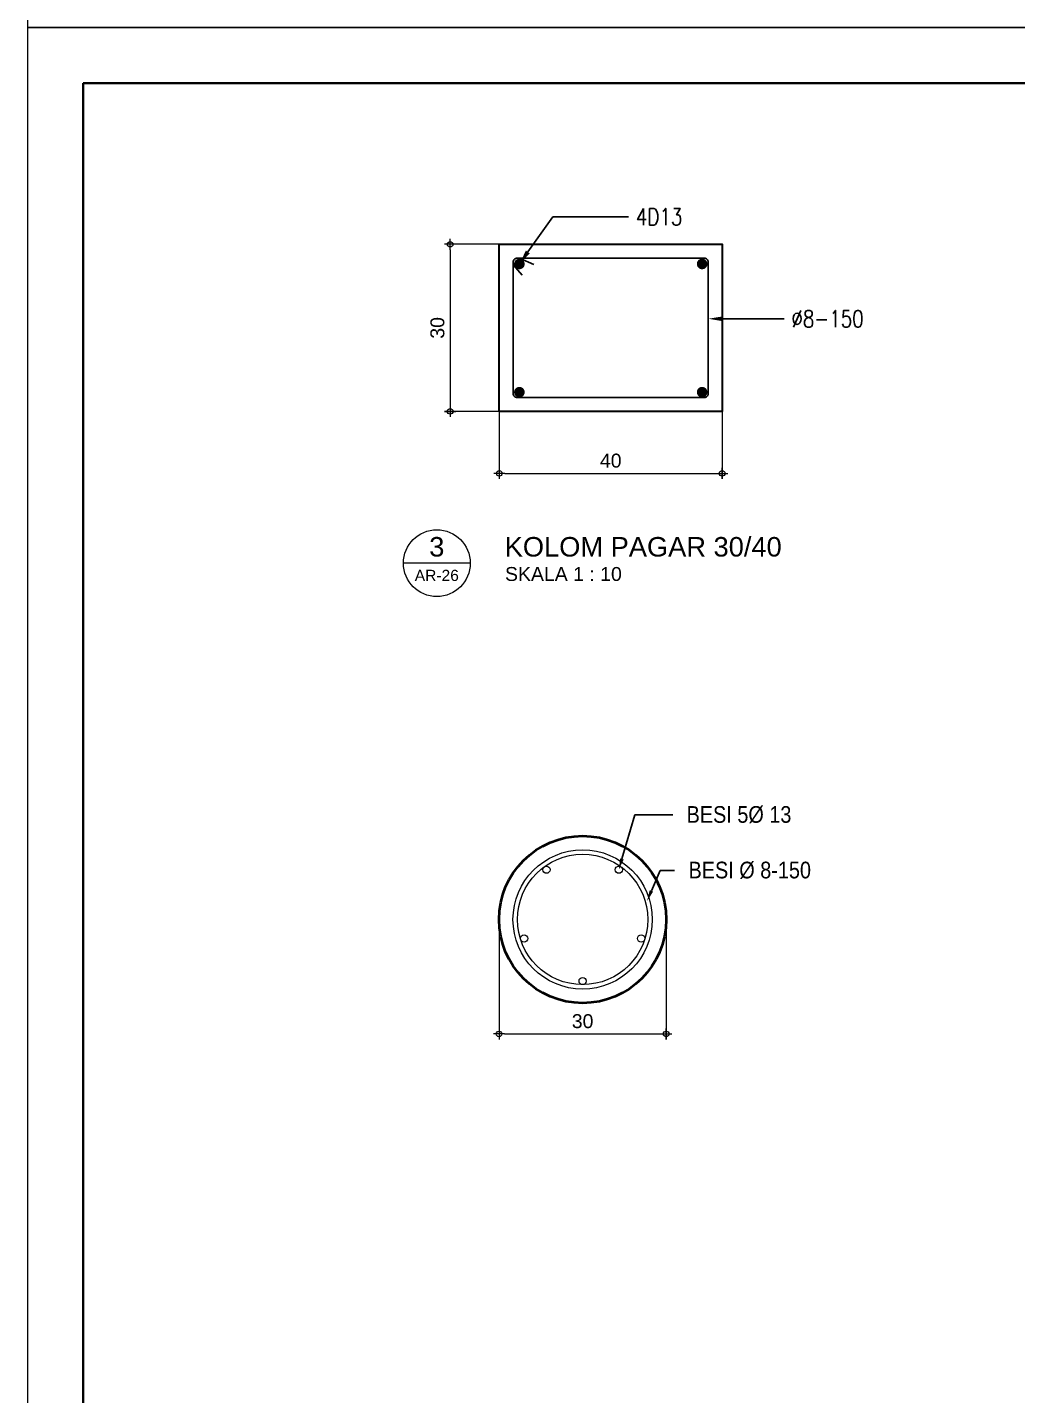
# Model space of a CAD drawing. Header units: millimetres. Extents: x -11 to 1625, y -267 to 180.
# Drawn here: x 827.21 to 844.99, y 38.43 to 63 of the extents above; entities that cross this region are included whole.
import ezdxf
from ezdxf import colors
from ezdxf.entities.mleader import LeaderData, LeaderLine
from ezdxf.enums import TextEntityAlignment as Align
from ezdxf.math import Vec2, Vec3

# ---------------------------------------------------------------- set-up
doc = ezdxf.new("R2010")
doc.units = ezdxf.units.MM
for name, color, linetype, lineweight in [('GRS KOP', 1, 'Continuous', 35), ('kol', 1, 'Continuous', 40), ('KOLOM', 1, 'Continuous', 30), ('kop', 7, 'Continuous', 20), ('not', 7, 'Continuous', 20), ('Steell', 150, 'Continuous', 15), ('TEXT KETERANGAN', 7, 'Continuous', 9), ('u', 6, 'Continuous', 20)]:
    doc.layers.add(name, color=color, linetype=linetype, lineweight=lineweight)
doc.styles.add('ATTR', font='romans.shx', dxfattribs={"width": 0.8, "height": 1.735066})
doc.styles.add('BARU', font='complex.shx')
doc.styles.add('ISO', font='arial.ttf', dxfattribs={"width": 0.85})
doc.styles.get("Standard").update_dxf_attribs({"font": 'ARIALUNI.TTF'})
doc.dimstyles.new('SK-10', dxfattribs={"dimtxt": 0.25, "dimasz": 0.1, "dimexe": 0.1, "dimexo": 0, "dimgap": 0.1, "dimtad": 1, "dimdec": 0, "dimlfac": 10, "dimzin": 12, "dimdsep": 46, "dimtxsty": 'Standard', "dimblk": 'BULAT', "dimcen": 0.1, "dimdle": 0.1, "dimclrd": 256, "dimclre": 256, "dimclrt": 256, "dimadec": 0, "dimazin": 3, "dimtfac": 1, "dimtdec": 0, "dimtix": 1, "dimtofl": 0, "dimtmove": 0, "dimatfit": 3, "dimldrblk": 'BULAT', "dimfxl": 0, "dimtolj": 1, "dimtzin": 0, "dimlwd": -1, "dimlwe": -1, "dimarcsym": 0})

# ---------------------------------------------------------------- blocks, each defined once
blk = doc.blocks.new('kop')
at = {"layer": 'GRS KOP'}
blk.add_lwpolyline([(1, 54), (83, 54), (83, 1), (1, 1)], close=True, dxfattribs=at)
at = {"layer": 'kop', "color": 7}
for p, q in [((84, 55), (0, 55)), ((0, 55), (0, 0)), ((0, 0), (84, 0))]:
    blk.add_line(p, q, dxfattribs=at)
at = {"layer": 'kop', "style": 'BARU', "flags": 4}
for p, height in [((73.8, 5.4), 0.35), ((80.303, 5.382), 0.25), ((73.8, 4.9), 0.35), ((80.303, 4.882), 0.25), ((73.8, 4.4), 0.35), ((80.303, 4.382), 0.25)]:
    blk.add_attdef('-', p, '', height=height, dxfattribs=at)
at = {"layer": 'kop', "flags": 4}
for tag, p in [('AR-00', (78.057, 2.648)), ('00', (81.238, 2.647))]:
    blk.add_attdef(tag, text='', height=0.35, dxfattribs=at).set_placement(p, align=Align.MIDDLE)
blk = doc.blocks.new('BULAT')
for p, q in [((-1, 0), (1, 0)), ((0, -1), (0, 1))]:
    blk.add_line(p, q)
blk.add_circle((0, 0), 0.5)
blk = doc.blocks.new('*D2999')
at = {"layer": 'Defpoints', "color": 0}
for p in [(835.679, 46.983), (838.679, 46.983), (838.679, 44.928)]:
    blk.add_point(p, dxfattribs=at)
at = {"layer": 'u'}
for p, q in [((835.679, 46.983), (835.679, 44.828)), ((838.679, 46.983), (838.679, 44.828)), ((835.779, 44.928), (838.579, 44.928))]:
    blk.add_line(p, q, dxfattribs=at)
at = {"layer": 'u', "xscale": 0.1, "yscale": 0.1, "zscale": 0.1, "rotation": 180}
blk.add_blockref('BULAT', (835.679, 44.928), dxfattribs=at)
at = {"layer": 'u', "xscale": 0.1, "yscale": 0.1, "zscale": 0.1}
blk.add_blockref('BULAT', (838.679, 44.928), dxfattribs=at)
at = {"layer": 'u', "insert": (837.179, 45.156), "char_height": 0.25, "attachment_point": 5}
blk.add_mtext('\\A1;30', dxfattribs=at)
blk = doc.blocks.new('*D3040')
at = {"layer": 'Defpoints', "color": 0}
for p in [(835.684, 59.105), (834.802, 56.105), (835.684, 56.105)]:
    blk.add_point(p, dxfattribs=at)
at = {"layer": 'u'}
for p, q in [((835.684, 59.105), (834.702, 59.105)), ((834.802, 59.005), (834.802, 56.205)), ((835.684, 56.105), (834.702, 56.105))]:
    blk.add_line(p, q, dxfattribs=at)
at = {"layer": 'u', "xscale": 0.1, "yscale": 0.1, "zscale": 0.1}
for p, rotation in [((834.802, 59.105), 90), ((834.802, 56.105), 270)]:
    blk.add_blockref('BULAT', p, dxfattribs=dict(at, rotation=rotation))
at = {"layer": 'u', "insert": (834.574, 57.605), "char_height": 0.25, "attachment_point": 5, "rotation": 90}
blk.add_mtext('\\A1;30', dxfattribs=at)
blk = doc.blocks.new('*D3041')
at = {"layer": 'Defpoints', "color": 0}
for p in [(835.684, 56.105), (839.684, 56.105), (839.684, 54.992)]:
    blk.add_point(p, dxfattribs=at)
at = {"layer": 'u'}
for p, q in [((835.684, 56.105), (835.684, 54.892)), ((839.684, 56.105), (839.684, 54.892)), ((835.784, 54.992), (839.584, 54.992))]:
    blk.add_line(p, q, dxfattribs=at)
at = {"layer": 'u', "xscale": 0.1, "yscale": 0.1, "zscale": 0.1, "rotation": 180}
blk.add_blockref('BULAT', (835.684, 54.992), dxfattribs=at)
at = {"layer": 'u', "xscale": 0.1, "yscale": 0.1, "zscale": 0.1}
blk.add_blockref('BULAT', (839.684, 54.992), dxfattribs=at)
at = {"layer": 'u', "insert": (837.684, 55.22), "char_height": 0.25, "attachment_point": 5}
blk.add_mtext('\\A1;40', dxfattribs=at)
blk = doc.blocks.new('Ndtpd')
blk.add_line((0.747, 0), (-0.747, 0))
blk.add_circle((0, 0), 0.747)
at = {"flags": 4}
for tag, height, p in [('NO', 0.5, (0, 0.148)), ('NOLBR', 0.3, (0, -0.398))]:
    blk.add_attdef(tag, text='', height=height, dxfattribs=at).set_placement(p, align=Align.CENTER)
for tag, p, height in [('NDTPD', (1.516, 0.148), 0.5), ('SKALA', (1.523, -0.398), 0.3)]:
    blk.add_attdef(tag, p, '', height=height, dxfattribs=at)

msp = doc.modelspace()

# ---------------------------------------------------------------- linework, layer by layer
at = {"linetype": 'Continuous'}
for p, q in [((835.9379824, 58.7286233), (836.0925186, 58.5520743)), ((836.0565186, 58.8520743), (836.3012424, 58.7428915))]:
    msp.add_line(p, q, dxfattribs=at)
for points in [[(837.6843765, 58.8552218), (836.0043765, 58.8552218, 0.4142135624), (835.9343765, 58.7852218), (835.9343765, 57.7879504), (835.9343765, 56.4252218, 0.4142135624), (836.0043765, 56.3552218), (837.6843765, 56.3552218)], [(837.6843765, 58.8552218), (839.3643765, 58.8552218, -0.4142135624), (839.4343765, 58.7852218), (839.4343765, 57.7879504), (839.4343765, 56.4252218, -0.4142135624), (839.3643765, 56.3552218), (837.6843765, 56.3552218)]]:
    msp.add_lwpolyline(points, format="xyb", dxfattribs=at)
at = {"color": 4, "const_width": 0.0945}
for points in [[(836.0922686, 58.7520743, -1), (835.9967686, 58.7520743, -1)], [(839.2764843, 58.7520743, 1), (839.3719843, 58.7520743, 1)], [(836.0922686, 56.4502164, 1), (835.9967686, 56.4502164, 1)], [(839.2764843, 56.4502164, -1), (839.3719843, 56.4502164, -1)]]:
    msp.add_lwpolyline(points, format="xyb", close=True, dxfattribs=at)
at = {"layer": 'kol'}
msp.add_circle((837.1794041, 46.9830233), 1.5, dxfattribs=at)
at = {"layer": 'KOLOM'}
msp.add_lwpolyline([(839.6843765, 56.1052218), (835.6843765, 56.1052218), (835.6843765, 59.1052218), (839.6843765, 59.1052218)], close=True, dxfattribs=at)
msp.add_lwpolyline([(839.6843765, 56.1052218), (835.6843765, 56.1052218), (835.6843765, 59.1052218), (839.6843765, 59.1052218)], close=True, dxfattribs=at)
at = {"layer": 'Steell'}
for centre, radius in [((837.1794041, 46.9830233), 1.25), ((837.1794041, 46.9830233), 1.17), ((836.5299014, 47.8769871), 0.065), ((837.8289068, 47.8769871), 0.065), ((836.1284866, 46.6415595), 0.065), ((838.2303215, 46.6415595), 0.065), ((837.1794041, 45.8780233), 0.065)]:
    msp.add_circle(centre, radius, dxfattribs=at)

# ---------------------------------------------------------------- block references
at = {"layer": 'kop'}
for p in [(827.2141618, 63), (827.2141618, 8)]:
    msp.add_blockref('kop', p, dxfattribs=at)
at = {"layer": 'not'}
ref = msp.add_blockref('Ndtpd', (834.562875, 53.3809746), dxfattribs=dict(at, xscale=0.803212851405533, yscale=0.8032128514056467, zscale=0.8032128514056226))
ref.add_attrib('NO', '3', dxfattribs={"layer": '0', "height": 0.35, "flags": 4}).set_placement((834.5625478, 53.4995004), align=Align.CENTER)
ref.add_attrib('NDTPD', 'KOLOM PAGAR 30/40', (835.7805597, 53.4995004), dxfattribs={"layer": '0', "height": 0.35, "flags": 4})
ref.add_attrib('NOLBR', 'AR-26', dxfattribs={"layer": '0', "height": 0.2, "flags": 4}).set_placement((834.5625478, 53.0610047), align=Align.CENTER)
ref.add_attrib('SKALA', 'SKALA 1 : 10', (835.7863597, 53.0610047), dxfattribs={"layer": '0', "height": 0.25, "flags": 4})

# ---------------------------------------------------------------- dimensions: what is measured, and where the dimension line sits
at = {"layer": 'u'}
dim = msp.add_linear_dim(base=(834.8020015, 56.1052218), p1=(835.6843765, 59.1052218), p2=(835.6843765, 56.1052218), angle=90, dimstyle='SK-10', dxfattribs=at)
dim.commit()
dim.dimension.update_dxf_attribs({"geometry": '*D3040', "text_midpoint": (834.574273, 57.6052218)})
dim = msp.add_linear_dim(base=(839.6843765, 54.9921092), p1=(835.6843765, 56.1052218), p2=(839.6843765, 56.1052218), dimstyle='SK-10', dxfattribs=at)
dim.commit()
dim.dimension.update_dxf_attribs({"geometry": '*D3041', "text_midpoint": (837.6843765, 54.9921092), "dimtype": 160})
dim = msp.add_linear_dim(base=(838.6794041, 44.92801), p1=(835.6794041, 46.9830233), p2=(838.6794041, 46.9830233), dimstyle='SK-10', dxfattribs=at)
dim.commit()
dim.dimension.update_dxf_attribs({"geometry": '*D2999', "text_midpoint": (837.1794041, 45.1557386)})

# ---------------------------------------------------------------- leaders
at = {"layer": 'TEXT KETERANGAN'}
ml = msp.add_multileader_mtext('Standard', dxfattribs=at)
ml.set_content('{\\C90;4D13}', color=256, style='ATTR')
ml.set_leader_properties()
ml.build(insert=Vec2(0, 0))
ml.multileader.update_dxf_attribs({"text_left_attachment_type": 2, "text_right_attachment_type": 2, "dogleg_length": 2.367, "arrow_head_size": 0.2637542})
ctx = ml.context
ctx.base_point, ctx.char_height, ctx.arrow_head_size, ctx.landing_gap_size, ctx.plane_origin = Vec3(838.0039133, 59.599008), 0.3, 0.2637542, 0.1318771, Vec3(838.9791039, 61.1823345)
ctx.left_attachment, ctx.right_attachment = 2, 2
notes = []
notes.append((ctx, [(0, (1, 1, 0), (836.6432063, 59.599008), (1, 0), 1.360707, [(0, [(836.0445186, 58.7520743)], 0, [])])]))
ctx.mtext.insert, ctx.mtext.flow_direction = Vec3(838.1357904, 59.749008), 5
ml = msp.add_multileader_mtext('Standard', dxfattribs=at)
ml.set_content('{\\C90;%%C8-150}', color=256, style='ATTR')
ml.set_leader_properties()
ml.build(insert=Vec2(0, 0))
ml.multileader.update_dxf_attribs({"text_left_attachment_type": 2, "text_right_attachment_type": 2, "dogleg_length": 2.367, "arrow_head_size": 0.2637542})
ctx = ml.context
ctx.base_point, ctx.char_height, ctx.arrow_head_size, ctx.landing_gap_size, ctx.plane_origin = Vec3(840.7950835, 57.7677751), 0.3, 0.2637542, 0.1318771, Vec3(841.7600716, 58.6719095)
ctx.left_attachment, ctx.right_attachment = 2, 2
notes.append((ctx, [(0, (1, 1, 0), (840.1101273, 57.7677751), (1, 0), 0.6849562, [(0, [(839.4343765, 57.7677751)], 0, [])])]))
ctx.mtext.insert, ctx.mtext.flow_direction = Vec3(840.9269606, 57.9177751), 5
ml = msp.add_multileader_mtext('Standard', dxfattribs=at)
ml.set_content('\\A1;\\pxsm1;BESI 5%%C 13', color=90, style='ISO')
ml.set_leader_properties()
ml.build(insert=Vec2(0, 0))
ml.multileader.update_dxf_attribs({"dogleg_length": 0.363934, "arrow_head_size": 0.2})
ctx = ml.context
ctx.base_point, ctx.char_height, ctx.arrow_head_size, ctx.landing_gap_size, ctx.plane_origin = Vec3(838.7954529, 48.8628603), 0.3, 0.2, 0.25, Vec3(812.1003545, 48.9690151)
notes.append((ctx, [(0, (1, 1, 0), (838.1148017, 48.8628603), (1, 0), 0.6806512, [(0, [(837.8289068, 47.8769871)], 0, [])])]))
ctx.mtext.insert, ctx.mtext.line_spacing_factor, ctx.mtext.flow_direction = Vec3(839.0454529, 49.0188971), 0.25, 5
ml = msp.add_multileader_mtext('Standard', dxfattribs=at)
ml.set_content('\\A1;\\pxsm1;BESI %%C 8-150', color=90, style='ISO')
ml.set_leader_properties()
ml.build(insert=Vec2(0, 0))
ml.multileader.update_dxf_attribs({"dogleg_length": 0.363934, "arrow_head_size": 0.2})
ctx = ml.context
ctx.base_point, ctx.char_height, ctx.arrow_head_size, ctx.landing_gap_size, ctx.plane_origin = Vec3(838.8303792, 47.8647586), 0.3, 0.2, 0.25, Vec3(812.1003545, 47.9709134)
notes.append((ctx, [(0, (1, 1, 0), (838.5690392, 47.8647586), (1, 0), 0.26134, [(0, [(838.3357578, 47.3112814)], 0, [])])]))
ctx.mtext.insert, ctx.mtext.line_spacing_factor, ctx.mtext.flow_direction = Vec3(839.0803792, 48.0207954), 0.25, 5
for ctx, leaders in notes:
    for number, flags, end, landing, length, lines in leaders:
        leader = LeaderData()
        leader.index, (leader.has_last_leader_line, leader.has_dogleg_vector, leader.attachment_direction) = number, flags
        leader.last_leader_point, leader.dogleg_vector, leader.dogleg_length = Vec3(end), Vec3(landing), length
        for number, points, colour, breaks in lines:
            line = LeaderLine()
            line.index, line.vertices, line.color, line.breaks = number, Vec3.list(points), colors.encode_raw_color(colour), breaks
            leader.lines.append(line)
        ctx.leaders.append(leader)

doc.saveas('drawing.dxf')
